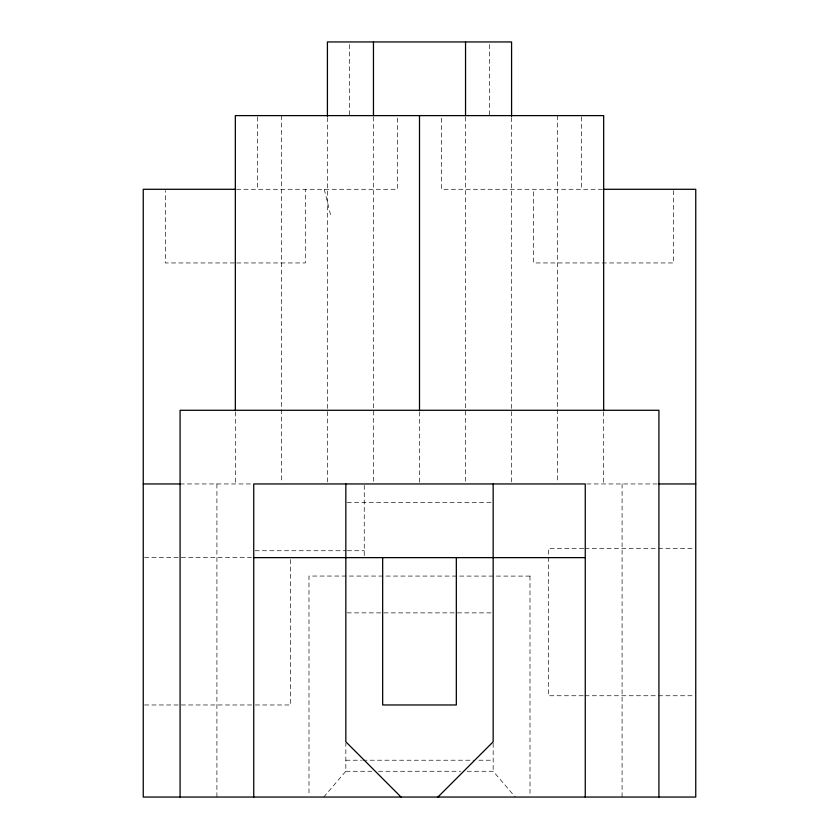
<?xml version="1.0" encoding="UTF-8"?>
<svg xmlns="http://www.w3.org/2000/svg" width="839" height="839" viewBox="0 0 839 839"><rect width="100%" height="100%" fill="white"/><g stroke="black" fill="none" stroke-linecap="round" stroke-linejoin="round"><path stroke-width="0.63" stroke-dasharray="4.2 3.15" d="M323.728 797.05L345.836 771.261L345.836 743.27M236.588 189.289L397.403 189.289L397.403 116.915M602.528 189.289L441.597 189.289L441.597 116.915M234.438 262.953L165.356 262.953L165.356 190.579M236.724 262.953L305.302 262.953L305.302 189.289M180.081 483.956L252.203 483.956M586.797 483.956L658.919 483.956M347.136 502.372L493.164 502.372M583.619 548.423L548.423 548.423L548.423 695.751L583.619 695.751M584.93 548.423L694.451 548.423M255.046 550.741L346.046 550.741M347.346 550.741L364.252 550.741M144.549 557.631L251.469 557.631M529.986 576.099L308.983 576.047L308.993 795.739M347.136 612.879L493.164 612.879M584.93 695.751L694.451 695.751M144.549 704.97L254.07 704.97M255.381 704.97L290.577 704.97L290.577 558.931M345.836 760.218L361.483 760.218M362.784 760.218L473.616 760.218M478.828 760.218L493.164 760.218M345.836 771.261L371.908 771.261M378.431 771.261L460.569 771.261M467.092 771.261L493.164 771.261L515.272 797.05M324.274 189.289L330.503 214.627M673.654 190.579L673.654 262.953L533.688 262.953L533.688 189.289M622.087 483.956L622.087 797.05M603.671 411.865L603.671 483.956M581.574 116.915L581.574 189.289M557.631 115.614L557.631 482.645M529.986 576.047L530.007 795.739M511.58 117.575L511.58 482.645M493.164 743.27L493.164 771.261M489.483 44.53L489.483 115.614M465.54 116.925L465.54 482.645M419.5 411.865L419.5 482.645M373.46 116.925L373.46 482.645M364.252 485.257L364.252 556.33M349.517 44.53L349.517 115.614M327.42 117.575L327.42 482.645M281.369 115.614L281.369 482.645M257.426 116.915L257.426 189.289M235.329 411.865L235.329 483.956M216.913 483.956L216.913 797.05"/><path stroke-width="1.26" d="M437.916 797.05L493.164 741.802L493.164 483.956M235.581 189.289L143.249 189.289L143.249 797.05L695.751 797.05L695.751 189.289L603.671 189.289M143.249 483.956L180.385 483.956M658.615 483.956L695.751 483.956M253.745 557.631L585.255 557.631M401.084 797.05L345.836 741.802L345.836 483.956M658.919 797.05L658.919 410.292L180.081 410.292L180.081 797.05M603.671 410.554L603.671 115.614L235.329 115.614L235.329 410.554M585.255 797.05L585.255 483.956L253.745 483.956L253.745 797.05M511.58 116.275L511.58 41.95L327.42 41.95L327.42 116.275M465.54 41.95L465.54 115.614M456.332 557.631L456.332 704.97L382.668 704.97L382.668 557.631M419.5 115.614L419.5 410.554M373.46 41.95L373.46 115.614"/></g></svg>
